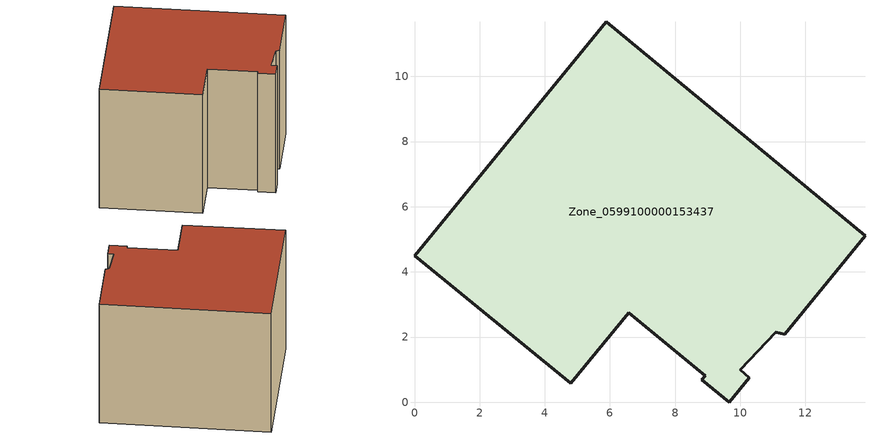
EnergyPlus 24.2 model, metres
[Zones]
Zone_0599100000153437
 floor ground (C_G): 10,0.99 10.28,0.75 9.67,0 8.82,0.69 8.93,0.81 6.57,2.74 4.8,0.57 0,4.5 5.88,11.68 13.83,5.11 11.37,2.09 11.09,2.14 z0
 wall outside (C_F): 5.88,11.68 0,4.5 4.8,0.57 6.57,2.74 8.93,0.81 8.82,0.69 9.67,0 10.28,0.75 10,0.99 11.09,2.14 11.37,2.09 13.83,5.11 5.88,11.68 z0:8.37
 roof outside (C_R): 13.83,5.11 5.88,11.68 0,4.5 4.8,0.57 6.57,2.74 8.93,0.81 8.82,0.69 9.67,0 10.28,0.75 10,0.99 11.09,2.14 11.37,2.09 z8.37
[BUILDING]
Pand.0599100000153437: North Axis=0; Terrain=City; Loads Convergence Tolerance Value=0.04; Temperature Convergence Tolerance Value=0.4; Solar Distribution=FullExterior; Maximum Number of Warmup Days=25; Minimum Number of Warmup Days=1
[Site:Location]
Rotterdam.The.Hague.AP_ZH_NLD Design_Conditions: Latitude=51.96; Longitude=4.45; Time Zone=1; Elevation=-4.5
[SITE:GROUNDTEMPERATURE:BUILDINGSURFACE]
18, 18, 18, 18, 18, 18, 18, 18, 18, 18, 18, 18
[MATERIAL] Thermal Absorptance=0.9; Solar Absorptance=0.7; Visible Absorptance=0.7
Name | Roughness | Thickness | Conductivity | Density | Specific Heat
G.TC.1946-1964 | MediumSmooth | 0.15 | 1 | 540 | 1210
F.TC.1946-1964 | Rough | 0.3 | 0.857143 | 1920 | 840
R.TC.1946-1964 | MediumRough | 0.2 | 0.235294 | 1500 | 1000
[CONSTRUCTION]
C_G: G.TC.1946-1964
C_F: F.TC.1946-1964
C_R: R.TC.1946-1964
[ZONE]
Zone_0599100000153437: Type=1; Multiplier=1; Ceiling Height=Autocalculate; Volume=Autocalculate; Floor Area=autocalculate; Part of Total Floor Area=Yes
[ZONEINFILTRATION:DESIGNFLOWRATE]
Infil_Zone_0599100000153437: Zone or ZoneList or Space or SpaceList=Zone_0599100000153437; Schedule=AlwaysOn; Design Flow Rate Calculation Method=Flow/Area; Flow Rate per Floor Area=0.003; Constant Term Coefficient=1; Temperature Term Coefficient=0; Velocity Term Coefficient=0; Velocity Squared Term Coefficient=0
[HVACTEMPLATE:ZONE:IDEALLOADSAIRSYSTEM]
Zone_0599100000153437: Maximum Heating Supply Air Temperature=50; Minimum Cooling Supply Air Temperature=13; Maximum Heating Supply Air Humidity Ratio=0.0156; Minimum Cooling Supply Air Humidity Ratio=0.0077; Heating Limit=NoLimit; Cooling Limit=NoLimit; Dehumidification Control Type=ConstantSensibleHeatRatio; Cooling Sensible Heat Ratio=0.7; Dehumidification Setpoint=60; Humidification Control Type=None; Humidification Setpoint=30; Outdoor Air Method=None; Outdoor Air Flow Rate per Person=0.00944; Outdoor Air Flow Rate per Zone Floor Area=0; Outdoor Air Flow Rate per Zone=0; Demand Controlled Ventilation Type=None; Outdoor Air Economizer Type=NoEconomizer; Heat Recovery Type=None; Sensible Heat Recovery Effectiveness=0.7; Latent Heat Recovery Effectiveness=0.65
[ZONECONTROL:THERMOSTAT]
ThermostatControl_Zone_0599100000153437: Zone or ZoneList=Zone_0599100000153437; Control Type Schedule=DualSetpointControlType; Control 1=Thermostat_Zone_0599100000153437; Temperature Difference Between Cutout And Setpoint=0
[THERMOSTATSETPOINT:DUALSETPOINT]
Thermostat_Zone_0599100000153437: Heating Setpoint Temperature Schedule=HeatingSetpoint_Zone_0599100000153437; Cooling Setpoint Temperature Schedule=CoolingSetpoint_Zone_0599100000153437
[SCHEDULE:COMPACT]
HeatingSetpoint_Zone_0599100000153437: Through: 12/31, For: AllDays, Until: 24:00, 21
CoolingSetpoint_Zone_0599100000153437: Through: 12/31, For: AllDays, Until: 24:00, 24
DualSetpointControlType: Through: 12/31, For: AllDays, Until: 24:00, 4
AlwaysOn: Through: 12/31, For: AllDays, Until: 24:00, 1
